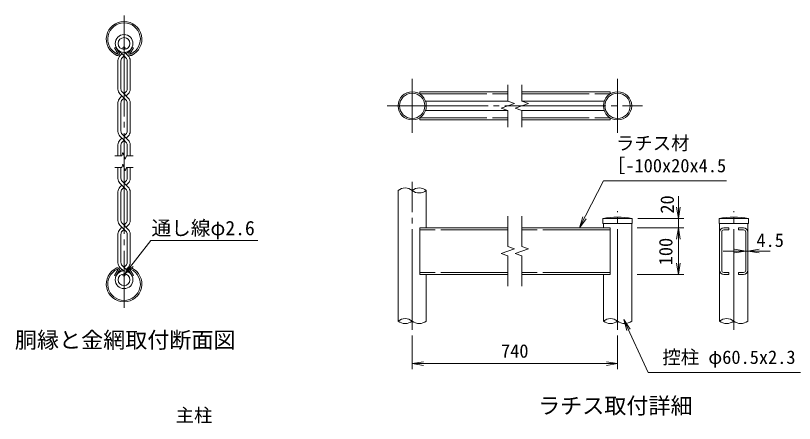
# Model space of a CAD drawing. Units: millimetres, scale not verified. Extents: x -21137 to 21137, y -15758 to 15759.
# Drawn here: x -9322 to -979, y -10929 to -6558 of the extents above; entities that cross this region are included whole.
import ezdxf
from ezdxf.enums import TextEntityAlignment as Align

# ---------------------------------------------------------------- set-up
doc = ezdxf.new("R2010")
doc.units = ezdxf.units.MM
doc.header["$LTSCALE"] = 60
doc.linetypes.add('LONG_CHAIN', pattern=[21, 18, -1, 1, -1])
doc.linetypes.add('LONG_DASHED2', pattern=[13, 12, -1])
for name, color, linetype, lineweight in [('0-1_D-TTL-TXT', 7, 'Continuous', 9), ('0-2_D-BMK', 2, 'LONG_CHAIN', 9), ('0-3_D-STR1', 1, 'Continuous', 9), ('0-4_D-STR-DIM', 7, 'Continuous', 9), ('0-5_0', 7, 'Continuous', 9), ('0-8_D-STR3', 3, 'Continuous', 9), ('0-9_D-STR-TXT', 7, 'Continuous', 9), ('0-A_D-STR2', 7, 'Continuous', 9)]:
    doc.layers.add(name, color=color, linetype=linetype, lineweight=lineweight)
doc.styles.add('ＭＳ ゴシック', font='')
doc.styles.get('ＭＳ ゴシック').set_extended_font_data('MS Gothic')

# ---------------------------------------------------------------- blocks, each defined once
blk = doc.blocks.new('_Open')
at = {"layer": '0-5_0'}
blk.add_line((-60, 10), (0, 0), dxfattribs=at)
blk.add_lwpolyline([(-60, -10), (0, 0), (-60, 0)], dxfattribs=at)

msp = doc.modelspace()

# ---------------------------------------------------------------- linework, layer by layer
at = {"layer": '0-2_D-BMK'}
for p, q in [((-8160.13, -6557.78), (-8160.13, -9688.6)), ((-5073.31, -7236.53), (-5073.31, -7813.88)), ((-2873.31, -7236.53), (-2873.31, -7813.88)), ((-5340.7, -7525.2), (-2605.92, -7525.2)), ((-5073.31, -9925.34), (-5073.31, -8339.06)), ((-2873.31, -9925.34), (-2873.31, -8652.36)), ((-1629.13, -9925.34), (-1629.13, -8652.36))]:
    msp.add_line(p, q, dxfattribs=at)
at = {"layer": '0-3_D-STR1'}
for p, q in [((-8261.95, -6903.31), (-8248.06, -6895.29)), ((-8226.86, -6964.1), (-8261.95, -6903.31)), ((-8212.97, -6956.07), (-8248.06, -6895.29)), ((-8107.28, -6956.07), (-8072.19, -6895.29)), ((-8093.39, -6964.1), (-8058.3, -6903.31)), ((-8058.3, -6903.31), (-8072.19, -6895.29)), ((-4993.31, -7373.95), (-4048.31, -7373.95)), ((-4993.31, -7373.95), (-4993.31, -7396.84)), ((-3898.31, -7373.95), (-2953.31, -7373.95)), ((-2953.31, -7373.95), (-2953.31, -7396.84)), ((-4931.01, -7473.95), (-4048.31, -7473.95)), ((-3898.31, -7473.95), (-3015.61, -7473.95)), ((-4931.01, -7576.45), (-4048.31, -7576.45)), ((-3898.31, -7576.45), (-3015.61, -7576.45)), ((-4993.31, -7653.56), (-4993.31, -7676.45)), ((-2953.31, -7653.56), (-2953.31, -7676.45)), ((-4993.31, -7676.45), (-4048.31, -7676.45)), ((-3898.31, -7676.45), (-2953.31, -7676.45)), ((-5224.56, -8432.36), (-5224.56, -9832.36)), ((-4922.06, -8832.36), (-4922.06, -8432.36)), ((-2716.06, -8732.36), (-3030.56, -8732.36)), ((-3030.56, -8732.36), (-3030.56, -8787.36)), ((-2716.06, -8787.36), (-2716.06, -8732.36)), ((-1786.38, -8732.36), (-1786.38, -8787.36)), ((-1471.88, -8732.36), (-1786.38, -8732.36)), ((-1471.88, -8787.36), (-1471.88, -8732.36)), ((-4048.31, -8832.36), (-4993.31, -8832.36)), ((-4993.31, -8832.36), (-4993.31, -9332.36)), ((-2953.31, -8832.36), (-3898.31, -8832.36)), ((-2716.06, -8787.36), (-3030.56, -8787.36)), ((-3024.56, -8787.36), (-3024.56, -8832.36)), ((-2953.31, -8832.36), (-2953.31, -9332.36)), ((-2722.06, -9832.43), (-2722.06, -8787.36)), ((-1471.88, -8787.36), (-1786.38, -8787.36)), ((-1780.38, -9832.43), (-1780.38, -8787.36)), ((-1680.54, -8832.36), (-1735.54, -8832.36)), ((-1680.38, -8854.86), (-1680.38, -8832.36)), ((-1577.88, -8854.86), (-1577.88, -8832.36)), ((-1577.71, -8832.36), (-1522.71, -8832.36)), ((-1477.88, -9832.43), (-1477.88, -8787.36)), ((-1757.88, -9287.36), (-1757.88, -8877.36)), ((-1680.38, -8854.86), (-1735.38, -8854.86)), ((-1577.88, -8854.86), (-1522.88, -8854.86)), ((-1500.38, -9287.36), (-1500.38, -8877.36)), ((-8226.86, -9282.29), (-8261.95, -9343.07)), ((-8261.95, -9343.07), (-8248.06, -9351.09)), ((-8212.97, -9290.31), (-8248.06, -9351.09)), ((-8107.28, -9290.31), (-8072.19, -9351.09)), ((-8093.39, -9282.29), (-8058.3, -9343.07)), ((-8058.3, -9343.07), (-8072.19, -9351.09)), ((-4048.31, -9332.36), (-4993.31, -9332.36)), ((-4922.06, -9832.36), (-4922.06, -9332.36)), ((-2953.31, -9332.36), (-3898.31, -9332.36)), ((-3024.56, -9332.36), (-3024.56, -9832.36)), ((-1680.38, -9332.36), (-1735.38, -9332.36)), ((-1577.88, -9332.36), (-1522.88, -9332.36))]:
    msp.add_line(p, q, dxfattribs=at)
at = {"layer": '0-3_D-STR1', "linetype": 'LONG_DASHED2'}
for p, q in [((-4993.94, -7396.45), (-4048.31, -7396.45)), ((-3898.31, -7396.45), (-2952.68, -7396.45)), ((-4993.94, -7653.95), (-4048.31, -7653.95)), ((-3898.31, -7653.95), (-2952.68, -7653.95)), ((-4048.31, -8854.86), (-4993.31, -8854.86)), ((-2953.31, -8854.86), (-3898.31, -8854.86)), ((-4048.31, -9309.86), (-4993.31, -9309.86)), ((-2953.31, -9309.86), (-3898.31, -9309.86))]:
    msp.add_line(p, q, dxfattribs=at)
at = {"layer": '0-3_D-STR1'}
for points in [[(-1680.38, -9332.36), (-1680.38, -9309.86), (-1735.38, -9309.86)], [(-1577.88, -9332.36), (-1577.88, -9309.86), (-1522.88, -9309.86)]]:
    msp.add_lwpolyline(points, dxfattribs=at)
for centre, radius in [((-5073.31, -7525.2), 151.25), ((-5073.31, -7525.2), 135.25), ((-2873.31, -7525.2), 151.25), ((-2873.31, -7525.2), 135.25)]:
    msp.add_circle(centre, radius, dxfattribs=at)
for centre, radius, start, end in [((-8160.12, -6810.78), 190.5, 294.32478, 245.67522), ((-8160.12, -6810.78), 174.46, 294.32478, 245.67522), ((-8230.33, -6966.1), 20.05, 245.67522, 30), ((-8230.33, -6966.1), 4.01, 245.67522, 30), ((-8089.92, -6966.1), 20.05, 150, 294.32478), ((-8089.92, -6966.1), 4.01, 150, 294.32478), ((-2873.31, -9538.5), 821.34, 78.96219, 101.03781), ((-1629.13, -9538.5), 821.34, 78.96219, 101.03781), ((-1735.38, -8877.36), 45, 90, 180), ((-1522.88, -8877.36), 45, 0, 90), ((-1735.38, -8877.36), 22.5, 90, 180), ((-1522.88, -8877.36), 22.5, 0, 90), ((-8230.33, -9280.28), 20.05, 330, 114.32478), ((-8089.92, -9280.28), 20.05, 65.67522, 210), ((-8160.12, -9435.6), 190.5, 114.32478, 65.67522), ((-8160.12, -9435.6), 174.46, 114.32478, 65.67522), ((-8230.33, -9280.28), 4.01, 330, 114.32478), ((-8089.92, -9280.28), 4.01, 65.67522, 210), ((-1735.38, -9287.36), 45, 180, 270), ((-1735.38, -9287.36), 22.5, 180, 270), ((-1522.88, -9287.36), 45, 270, 0), ((-1522.88, -9287.36), 22.5, 270, 0)]:
    msp.add_arc(centre, radius, start, end, dxfattribs=at)
at = {"layer": '0-4_D-STR-DIM'}
for p, q in [((-4048.31, -7473.9), (-4048.31, -7298.33)), ((-3898.31, -7473.9), (-3898.31, -7298.33)), ((-4118.79, -7550.85), (-3977.83, -7499.55)), ((-3977.83, -7499.55), (-4048.31, -7473.9)), ((-3968.79, -7550.85), (-3827.83, -7499.55)), ((-3827.83, -7499.55), (-3898.31, -7473.9)), ((-4048.31, -7576.51), (-4118.79, -7550.85)), ((-4048.31, -7752.08), (-4048.31, -7576.51)), ((-3898.31, -7576.51), (-3968.79, -7550.85)), ((-3898.31, -7752.08), (-3898.31, -7576.51)), ((-8257.96, -8060.69), (-8185.78, -8060.69)), ((-8172.95, -8025.45), (-8185.78, -8060.69)), ((-8147.3, -8095.93), (-8172.95, -8025.45)), ((-8134.48, -8060.69), (-8147.3, -8095.93)), ((-8134.48, -8060.69), (-8062.29, -8060.69)), ((-8172.95, -8150.45), (-8185.78, -8185.69)), ((-8147.3, -8220.93), (-8172.95, -8150.45)), ((-8257.96, -8185.69), (-8185.78, -8185.69)), ((-8134.48, -8185.69), (-8147.3, -8220.93)), ((-8134.48, -8185.69), (-8062.29, -8185.69)), ((-2222.06, -8612.36), (-2222.06, -8492.36)), ((-4048.31, -8707.36), (-4048.31, -9031.06)), ((-3898.31, -8707.36), (-3898.31, -9031.06)), ((-2656.06, -8732.36), (-2162.06, -8732.36)), ((-2222.06, -8832.36), (-2222.06, -8732.36)), ((-2662.06, -8832.36), (-2162.06, -8832.36)), ((-2662.06, -8832.36), (-2162.06, -8832.36)), ((-2222.06, -8952.36), (-2222.06, -9072.36)), ((-2222.06, -9212.36), (-2222.06, -8952.36)), ((-4118.79, -9108.02), (-3977.83, -9056.71)), ((-3977.83, -9056.71), (-4048.31, -9031.06)), ((-3968.79, -9108.02), (-3827.83, -9056.71)), ((-3827.83, -9056.71), (-3898.31, -9031.06)), ((-1620.38, -9082.36), (-1740.38, -9082.36)), ((-1500.38, -9082.36), (-1477.88, -9082.36)), ((-1357.88, -9082.36), (-1237.88, -9082.36)), ((-4048.31, -9133.67), (-4118.79, -9108.02)), ((-4048.31, -9133.67), (-4048.31, -9457.36)), ((-3898.31, -9133.67), (-3968.79, -9108.02)), ((-3898.31, -9133.67), (-3898.31, -9457.36)), ((-2662.06, -9332.36), (-2162.06, -9332.36)), ((-5073.31, -9985.34), (-5073.31, -10348.04)), ((-2873.31, -9985.34), (-2873.31, -10348.04)), ((-4953.31, -10288.04), (-2993.31, -10288.04))]:
    msp.add_line(p, q, dxfattribs=at)
for centre, radius, start, end in [((-5148.93, -8525.67), 120.11, 50.97549, 129.02451), ((-4997.68, -8525.67), 120.11, 50.97549, 129.02451), ((-4997.68, -8339.06), 120.11, 230.97549, 309.02451), ((-5148.93, -9925.72), 120.15, 50.9915, 129.0085), ((-5148.93, -9739), 120.15, 230.9915, 309.0085), ((-4997.68, -9739.06), 120.11, 230.97547, 309.02453), ((-2948.93, -9925.72), 120.15, 50.9915, 129.0085), ((-2948.93, -9739), 120.15, 230.9915, 309.0085), ((-2797.68, -9739.06), 120.11, 230.97547, 309.02453), ((-1704.75, -9925.48), 119.91, 50.89748, 129.10252), ((-1704.75, -9738.76), 120.39, 231.0856, 308.9144), ((-1553.5, -9738.81), 120.35, 231.06955, 308.93045)]:
    msp.add_arc(centre, radius, start, end, dxfattribs=at)
at = {"layer": '0-8_D-STR3'}
for centre in [(-8160.13, -6907.26), (-8160.13, -9339.12)]:
    msp.add_circle(centre, 13, dxfattribs=at)
at = {"layer": '0-9_D-STR-TXT'}
for points in [[(-1706.39, -8328.77), (-3023.88, -8328.77), (-3279.99, -8830.58)], [(-6727.92, -8967.75), (-7873.72, -8967.75), (-8150.97, -9327.24)], [(-914.9, -10382.4), (-2545.63, -10382.4), (-2804.59, -9818.02)]]:
    msp.add_lwpolyline(points, dxfattribs=at)
at = {"layer": '0-A_D-STR2'}
for p, q in [((-8160.13, -6990.94), (-8219.44, -6931.62)), ((-8204.85, -6990.29), (-8182.81, -6968.25)), ((-8180.38, -7011.19), (-8160.13, -6990.94)), ((-8139.87, -7011.19), (-8160.13, -6990.94)), ((-8115.41, -6990.29), (-8153.57, -6952.12)), ((-8137.44, -6968.25), (-8100.81, -6931.62)), ((-8225.35, -7039.78), (-8225.35, -7347.9)), ((-8193.27, -7042.31), (-8193.27, -7345.38)), ((-8126.99, -7042.31), (-8126.99, -7345.38)), ((-8094.9, -7039.78), (-8094.9, -7347.9)), ((-8160.13, -7442.12), (-8204.85, -7397.4)), ((-8182.81, -7419.44), (-8204.85, -7441.47)), ((-8204.85, -7441.47), (-8182.81, -7419.44)), ((-8115.41, -7441.47), (-8180.38, -7376.5)), ((-8139.87, -7376.5), (-8160.13, -7396.75)), ((-8115.41, -7397.4), (-8137.44, -7419.44)), ((-8225.35, -7490.97), (-8225.35, -7799.09)), ((-8193.27, -7493.49), (-8193.27, -7796.57)), ((-8180.38, -7462.38), (-8160.13, -7442.12)), ((-8139.87, -7462.38), (-8160.13, -7442.12)), ((-8126.99, -7493.49), (-8126.99, -7796.57)), ((-8094.9, -7490.97), (-8094.9, -7799.09)), ((-8115.41, -7892.65), (-8180.38, -7827.68)), ((-8139.87, -7827.68), (-8160.13, -7847.93)), ((-8160.13, -7893.31), (-8204.85, -7848.59)), ((-8182.81, -7870.62), (-8204.85, -7892.65)), ((-8204.85, -7892.65), (-8182.81, -7870.62)), ((-8180.38, -7913.56), (-8160.13, -7893.31)), ((-8139.87, -7913.56), (-8160.13, -7893.31)), ((-8115.41, -7848.59), (-8137.44, -7870.62)), ((-8225.35, -7942.15), (-8225.35, -8060.69)), ((-8193.27, -7944.67), (-8193.27, -8060.69)), ((-8126.99, -7944.67), (-8126.99, -8060.69)), ((-8094.9, -7942.15), (-8094.9, -8060.69)), ((-8225.35, -8304.23), (-8225.35, -8185.69)), ((-8193.27, -8301.71), (-8193.27, -8185.69)), ((-8126.99, -8301.71), (-8126.99, -8185.69)), ((-8094.9, -8304.23), (-8094.9, -8185.69)), ((-8115.41, -8397.8), (-8180.38, -8332.82)), ((-8139.87, -8332.82), (-8160.13, -8353.08)), ((-8139.87, -8418.7), (-8204.85, -8353.73)), ((-8182.81, -8375.76), (-8204.85, -8397.8)), ((-8160.13, -8398.45), (-8180.38, -8418.7)), ((-8115.41, -8353.73), (-8137.44, -8375.76)), ((-8225.35, -8755.41), (-8225.35, -8447.29)), ((-8193.27, -8752.89), (-8193.27, -8449.82)), ((-8126.99, -8752.89), (-8126.99, -8449.82)), ((-8094.9, -8755.41), (-8094.9, -8447.29)), ((-8139.87, -8869.89), (-8204.85, -8804.91)), ((-8182.81, -8826.95), (-8204.85, -8848.98)), ((-8115.41, -8848.98), (-8180.38, -8784.01)), ((-8139.87, -8784.01), (-8160.13, -8804.26)), ((-8115.41, -8804.91), (-8137.44, -8826.95)), ((-8225.35, -9206.6), (-8225.35, -8898.48)), ((-8193.27, -9204.08), (-8193.27, -8901)), ((-8160.13, -8849.63), (-8180.38, -8869.89)), ((-8126.99, -9204.08), (-8126.99, -8901)), ((-8094.9, -9206.6), (-8094.9, -8898.48)), ((-8204.85, -9256.1), (-8166.68, -9294.26)), ((-8180.38, -9235.19), (-8100.81, -9314.76)), ((-8139.87, -9235.19), (-8160.13, -9255.44)), ((-8115.41, -9256.1), (-8137.44, -9278.13)), ((-8182.81, -9278.13), (-8219.44, -9314.76))]:
    msp.add_line(p, q, dxfattribs=at)
for centre, radius in [((-8160.13, -6857.1), 95.25), ((-8160.13, -6857.1), 63.17), ((-8160.13, -9389.29), 95.25), ((-8160.13, -9389.29), 63.17)]:
    msp.add_circle(centre, radius, dxfattribs=at)
for centre, radius, start, end in [((-8155.35, -7039.78), 70, 135, 180), ((-8164.9, -7039.78), 70, 0, 45), ((-8155.35, -7039.78), 38, 131.19984, 183.80396), ((-8164.9, -7039.78), 38, 356.19604, 48.80016), ((-8155.35, -7347.9), 70, 180, 225), ((-8155.35, -7347.9), 38, 176.19604, 228.80016), ((-8164.9, -7347.9), 38, 311.19984, 3.80396), ((-8164.9, -7347.9), 70, 315, 0), ((-8155.35, -7490.97), 70, 135, 180), ((-8155.35, -7490.97), 38, 131.19984, 183.80396), ((-8164.9, -7490.97), 38, 356.19604, 48.80016), ((-8164.9, -7490.97), 70, 0, 45), ((-8155.35, -7799.09), 70, 180, 225), ((-8155.35, -7799.09), 38, 176.19604, 228.80016), ((-8164.9, -7799.09), 38, 311.19984, 3.80396), ((-8164.9, -7799.09), 70, 315, 0), ((-8155.35, -7942.15), 70, 135, 180), ((-8155.35, -7942.15), 38, 131.19984, 183.80396), ((-8164.9, -7942.15), 38, 356.19604, 48.80016), ((-8164.9, -7942.15), 70, 0, 45), ((-8155.35, -8304.23), 70, 180, 225), ((-8155.35, -8304.23), 38, 176.19604, 228.80016), ((-8164.9, -8304.23), 38, 311.19984, 3.80396), ((-8164.9, -8304.23), 70, 315, 0), ((-8155.35, -8447.29), 70, 135, 180), ((-8155.35, -8447.29), 38, 131.19984, 183.80396), ((-8164.9, -8447.29), 38, 356.19604, 48.80016), ((-8164.9, -8447.29), 70, 0, 45), ((-8155.35, -8755.41), 70, 180, 225), ((-8155.35, -8755.41), 38, 176.19604, 228.80016), ((-8164.9, -8755.41), 38, 311.19984, 3.80396), ((-8164.9, -8755.41), 70, 315, 0), ((-8155.35, -8898.48), 70, 135, 180), ((-8155.35, -8898.48), 38, 131.19984, 183.80396), ((-8164.9, -8898.48), 38, 356.19604, 48.80016), ((-8164.9, -8898.48), 70, 0, 45), ((-8155.35, -9206.6), 70, 180, 225), ((-8155.35, -9206.6), 38, 176.19604, 228.80016), ((-8164.9, -9206.6), 38, 311.19984, 3.80396), ((-8164.9, -9206.6), 70, 315, 0)]:
    msp.add_arc(centre, radius, start, end, dxfattribs=at)

# ---------------------------------------------------------------- block references
at = {"layer": '0-4_D-STR-DIM', "xscale": 2, "yscale": 2}
for p, rotation in [((-2222.06, -8732.36), 270), ((-2222.06, -8832.36), 90), ((-2222.06, -8832.36), 90), ((-1477.88, -9082.36), 180), ((-2222.06, -9332.36), 270), ((-5073.31, -10288.04), 180)]:
    msp.add_blockref('_Open', p, dxfattribs=dict(at, rotation=rotation))
for p in [(-1500.38, -9082.36), (-2873.31, -10288.04)]:
    msp.add_blockref('_Open', p, dxfattribs=at)
at = {"layer": '0-9_D-STR-TXT', "xscale": 2, "yscale": 2}
for p, rotation in [((-3280.9, -8832.36), 242.96205), ((-8152.19, -9328.83), 232.35992), ((-2805.43, -9816.2), 114.64756)]:
    msp.add_blockref('_Open', p, dxfattribs=dict(at, rotation=rotation))

# ---------------------------------------------------------------- texts
at = {"layer": '0-1_D-TTL-TXT', "style": 'ＭＳ ゴシック'}
for s, p in [('胴縁と金網取付断面図', (-9329.67, -10173.07)), ('ラチス取付詳細', (-3724.58, -10877.42))]:
    msp.add_text(s, height=173.3, dxfattribs=at).set_placement(p, align=Align.BOTTOM_LEFT)
at = {"layer": '0-4_D-STR-DIM', "style": 'ＭＳ ゴシック'}
for s, p in [('20', (-2226.59, -8680.61)), ('100', (-2242.3, -9234.31))]:
    msp.add_text(s, height=144.3, rotation=90, dxfattribs=at).set_placement(p, align=Align.BOTTOM_LEFT)
for s, p in [('4.5', (-1385.52, -9080.29)), ('740', (-4121.81, -10267.79))]:
    msp.add_text(s, height=144.3, dxfattribs=at).set_placement(p, align=Align.BOTTOM_LEFT)
at = {"layer": '0-9_D-STR-TXT', "style": 'ＭＳ ゴシック'}
for s, height, p in [('ラチス材', 144.3, (-2890.23, -8040.74)), ('［-100x20x4.5', 144.3, (-2986.57, -8280.74)), ('通し線φ2.6', 154.3, (-7865.93, -8958.43)), ('控柱 φ60.5x2.3', 144.3, (-2392.86, -10334.37)), ('主柱', 144.3, (-7607.13, -10956.64))]:
    msp.add_text(s, height=height, dxfattribs=at).set_placement(p, align=Align.BOTTOM_LEFT)

doc.saveas('drawing.dxf')
